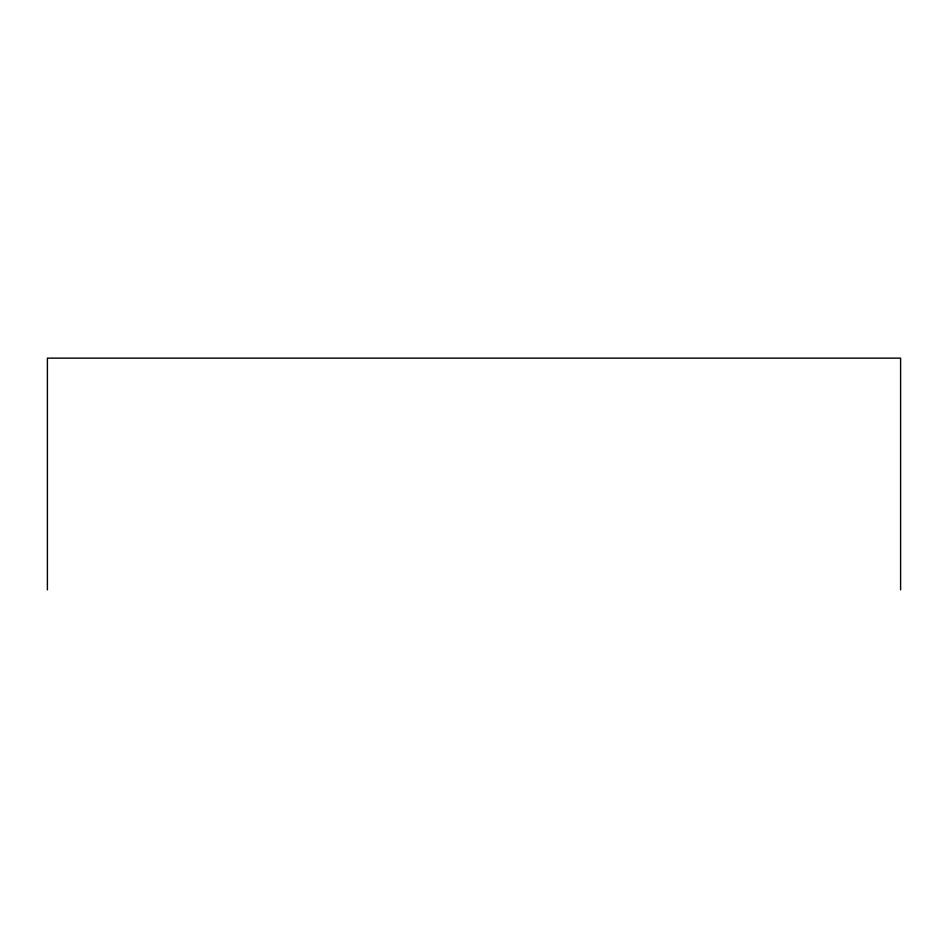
<?xml version="1.0" encoding="UTF-8"?>
<svg xmlns="http://www.w3.org/2000/svg" width="948" height="948" viewBox="0 0 948 948"><rect width="100%" height="100%" fill="white"/><g stroke="black" fill="none" stroke-linecap="round" stroke-linejoin="round"><path stroke-width="1.42" d="M900.6 589.857L900.6 358.143L47.4 358.143L47.4 589.857"/></g></svg>
